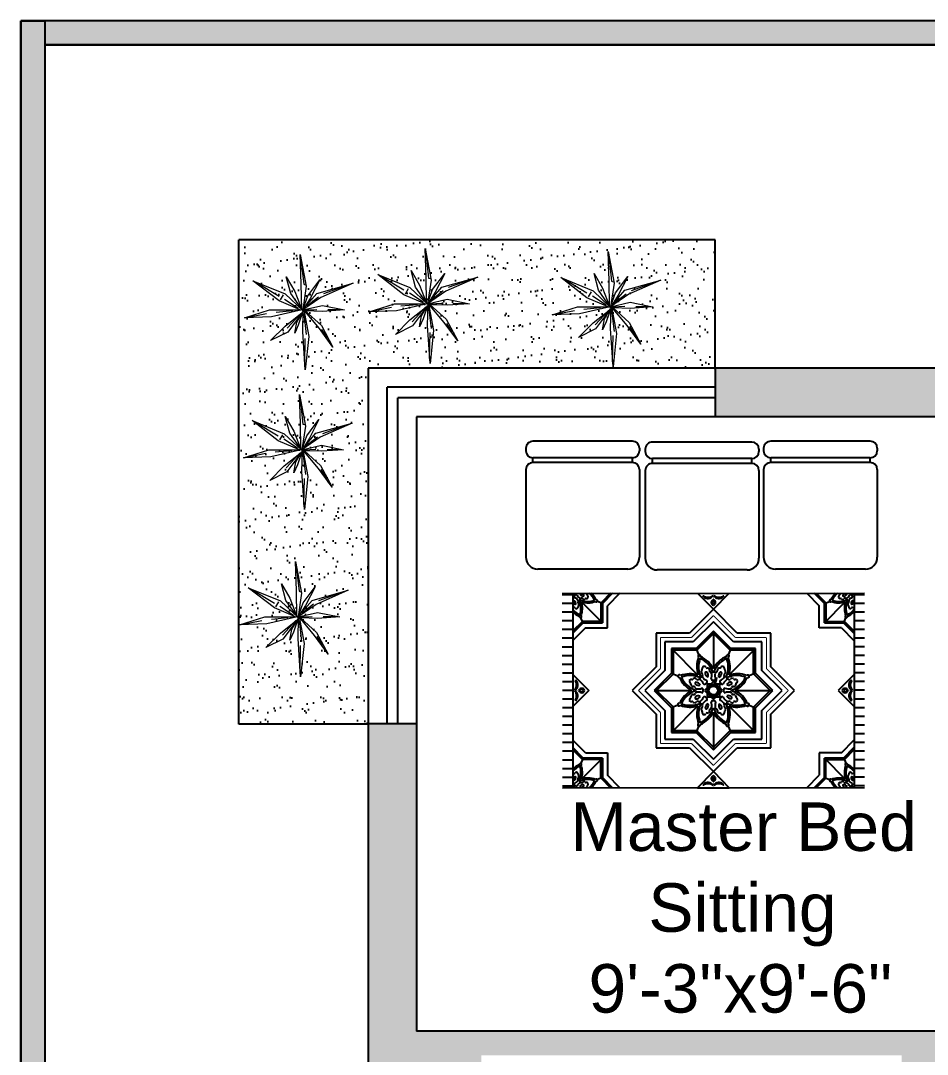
# Model space of a CAD drawing. Header units: inches. Extents: x 154 to 3537458, y 443 to 102045062.
# Drawn here: x 385.6 to 553.9, y 1383.7 to 1575.5 of the extents above; entities that cross this region are included whole.
import ezdxf

# ---------------------------------------------------------------- set-up
doc = ezdxf.new("R2010")
doc.units = ezdxf.units.IN
for name, color, linetype in [('1.Wall', 7, 'Continuous'), ('3.Window', 3, 'Continuous'), ('5.Hatching', 253, 'Continuous'), ('Lawn Hatch', 35, 'Continuous')]:
    doc.layers.add(name, color=color, linetype=linetype)
doc.layers.add('PLANT', color=94, linetype='Continuous', lineweight=0)
doc.layers.add('Text', color=160, linetype='Continuous', lineweight=20)
doc.styles.get("Standard").update_dxf_attribs({"font": 'arial.ttf'})

# ---------------------------------------------------------------- blocks, each defined once
blk = doc.blocks.new('CARPET-1')
for p, q in [((-95.1, 67.42), (0.53, 67.47)), ((-91.8, 66.94), (-95.1, 66.94)), ((-91.8, 67.42), (-91.77, 5.91)), ((-91.31, 67.02), (-91.77, 67.02)), ((-91.31, 67.47), (-91.31, 67.02)), ((-79.82, 67.46), (-82.73, 64.55)), ((-79.19, 67.46), (-82.42, 64.24)), ((-82.42, 64.26), (-79.2, 67.46)), ((-76.85, 67.46), (-80.77, 63.52)), ((-52.35, 67.44), (-47.28, 62.37)), ((-47.28, 62.37), (-42.3, 67.45)), ((-17.71, 67.46), (-13.79, 63.52)), ((-15.37, 67.46), (-12.14, 64.24)), ((-12.14, 64.26), (-15.36, 67.46)), ((-14.74, 67.46), (-11.83, 64.55)), ((-3.25, 67.47), (-3.25, 67.02)), ((-3.25, 67.02), (-2.79, 67.02)), ((-2.77, 67.47), (-2.74, 5.96)), ((0.53, 66.99), (-2.77, 66.99)), ((-91.8, 64.19), (-95.1, 64.19)), ((-82.42, 58.12), (-89.02, 64.72)), ((-82.42, 64.24), (-83.99, 64.89)), ((-82.86, 64.24), (-82.86, 58.56)), ((-82.42, 58.12), (-82.42, 64.26)), ((-82.42, 64.24), (-82.42, 58.12)), ((-82.42, 58.12), (-82.42, 64.2)), ((-80.77, 56.47), (-80.77, 63.52)), ((-47.27, 62.37), (-54.79, 54.85)), ((-39.75, 54.85), (-47.27, 62.37)), ((-13.79, 56.47), (-13.79, 63.52)), ((-12.14, 64.24), (-10.57, 64.89)), ((-12.14, 58.12), (-5.54, 64.72)), ((-12.14, 58.12), (-12.14, 64.26)), ((-12.14, 64.24), (-12.14, 58.12)), ((-12.14, 58.12), (-12.14, 64.2)), ((-11.7, 64.24), (-11.7, 58.56)), ((0.53, 64.24), (-2.77, 64.24)), ((-91.79, 61.44), (-95.09, 61.44)), ((-88.54, 58.12), (-89.19, 59.7)), ((-6.02, 58.12), (-5.37, 59.7)), ((0.53, 61.49), (-2.77, 61.49)), ((-91.79, 58.69), (-95.09, 58.69)), ((-91.79, 55.94), (-95.09, 55.94)), ((-88.85, 58.43), (-91.77, 55.51)), ((-88.47, 58.12), (-91.77, 54.8)), ((-88.47, 58.12), (-91.77, 54.78)), ((-88.54, 58.12), (-91.77, 54.89)), ((-87.78, 56.47), (-91.77, 52.45)), ((-82.86, 58.56), (-88.54, 58.56)), ((-82.42, 58.12), (-88.54, 58.12)), ((-88.47, 58.12), (-82.42, 58.12)), ((-88.47, 58.12), (-82.42, 58.12)), ((-87.78, 56.47), (-80.77, 56.47)), ((-47.27, 58.42), (-53.63, 52.06)), ((-40.9, 52.06), (-47.27, 58.42)), ((-6.78, 56.47), (-13.79, 56.47)), ((-12.14, 58.12), (-6.02, 58.12)), ((-6.09, 58.12), (-12.14, 58.12)), ((-6.09, 58.12), (-12.14, 58.12)), ((-11.7, 58.56), (-6.02, 58.56)), ((-6.78, 56.47), (-2.79, 52.45)), ((-6.09, 58.12), (-2.79, 54.78)), ((-6.09, 58.12), (-2.79, 54.8)), ((-6.02, 58.12), (-2.79, 54.89)), ((-5.71, 58.43), (-2.79, 55.51)), ((0.53, 58.74), (-2.77, 58.74)), ((0.53, 55.99), (-2.77, 55.99)), ((-91.79, 53.19), (-95.09, 53.19)), ((-54.79, 54.85), (-65.43, 54.85)), ((-65.43, 54.85), (-65.43, 44.21)), ((-47.27, 55.46), (-52.77, 49.96)), ((-47.27, 54.67), (-52.37, 49.57)), ((-41.77, 49.96), (-47.27, 55.46)), ((-47.27, 55.46), (-47.27, 43.6)), ((-42, 49.4), (-47.27, 54.67)), ((-29.11, 54.85), (-39.75, 54.85)), ((-29.11, 44.21), (-29.11, 54.85)), ((0.53, 53.24), (-2.77, 53.24)), ((-91.79, 50.44), (-95.09, 50.44)), ((-53.63, 52.06), (-62.64, 52.06)), ((-62.64, 52.06), (-62.64, 43.05)), ((-52.77, 49.96), (-60.54, 49.96)), ((-60.54, 49.96), (-52.15, 41.57)), ((-60.54, 49.96), (-60.54, 42.19)), ((-52.77, 49.4), (-59.98, 49.4)), ((-59.98, 49.4), (-59.98, 42.19)), ((-52.77, 49.96), (-51.94, 47.96)), ((-41.77, 49.96), (-42.6, 47.96)), ((-34, 49.96), (-42.38, 41.57)), ((-34.56, 49.4), (-42, 49.4)), ((-34, 49.96), (-41.77, 49.96)), ((-31.9, 52.06), (-40.9, 52.06)), ((0.54, 50.49), (-2.76, 50.49)), ((-91.79, 47.69), (-95.09, 47.69)), ((0.54, 47.74), (-2.76, 47.74)), ((-91.79, 44.94), (-95.09, 44.94)), ((-65.43, 44.21), (-72.95, 36.69)), ((-62.64, 43.05), (-69, 36.69)), ((-25.54, 36.69), (-31.9, 43.05)), ((-21.58, 36.69), (-29.11, 44.21)), ((0.54, 44.99), (-2.76, 44.99)), ((-91.78, 42.19), (-95.08, 42.19)), ((-91.78, 39.44), (-95.08, 39.44)), ((-91.78, 41.77), (-91.78, 31.61)), ((-91.78, 41.77), (-86.71, 36.69)), ((-60.54, 42.19), (-66.04, 36.69)), ((-60.15, 41.79), (-65.25, 36.69)), ((-60.54, 42.19), (-58.54, 41.36)), ((-47.27, 39.5), (-48.1, 38.67)), ((-46.42, 38.67), (-47.27, 39.5)), ((-34, 42.17), (-35.99, 41.34)), ((-29.29, 36.69), (-34.56, 41.93)), ((-28.5, 36.69), (-34, 42.17)), ((-2.75, 41.77), (-7.83, 36.69)), ((0.54, 42.24), (-2.76, 42.24)), ((0.54, 39.49), (-2.76, 39.49)), ((-2.75, 41.77), (-2.75, 31.61)), ((-91.78, 36.69), (-95.08, 36.69)), ((-86.71, 36.69), (-91.78, 31.61)), ((-72.95, 36.69), (-65.43, 29.17)), ((-69, 36.69), (-62.64, 30.32)), ((-66.04, 36.69), (-60.54, 31.19)), ((-66.04, 36.69), (-54.18, 36.69)), ((-65.25, 36.69), (-60.15, 31.59)), ((-49.24, 37.52), (-50.06, 36.69)), ((-50.06, 36.69), (-49.24, 35.87)), ((-49.24, 38.67), (-49.24, 37.52)), ((-48.1, 38.67), (-49.24, 38.67)), ((-45.27, 38.67), (-46.42, 38.67)), ((-45.27, 37.52), (-45.27, 38.67)), ((-44.45, 36.71), (-45.27, 37.52)), ((-45.27, 35.88), (-44.45, 36.71)), ((-40.36, 36.69), (-28.5, 36.69)), ((-34.39, 31.59), (-29.29, 36.69)), ((-34, 31.19), (-28.5, 36.69)), ((-31.9, 30.32), (-25.54, 36.69)), ((-29.11, 29.17), (-21.58, 36.69)), ((-7.83, 36.69), (-2.75, 31.61)), ((0.54, 36.74), (-2.76, 36.74)), ((-91.78, 33.94), (-95.08, 33.94)), ((-49.24, 35.87), (-49.24, 34.7)), ((-49.24, 34.7), (-48.06, 34.7)), ((-48.06, 34.7), (-47.25, 33.9)), ((-47.25, 33.9), (-46.45, 34.7)), ((-46.45, 34.7), (-45.27, 34.7)), ((-45.27, 34.7), (-45.27, 35.88)), ((0.54, 33.99), (-2.76, 33.99)), ((-91.78, 31.19), (-95.08, 31.19)), ((-62.64, 30.32), (-62.64, 21.32)), ((-58.54, 32.02), (-60.54, 31.19)), ((-52.15, 31.81), (-60.54, 23.42)), ((-60.54, 31.19), (-60.54, 23.42)), ((-59.98, 31.19), (-59.98, 23.98)), ((-47.27, 29.78), (-47.27, 17.92)), ((-42.38, 31.81), (-34, 23.42)), ((-36, 32.02), (-34, 31.19)), ((-34.56, 23.98), (-34.56, 31.19)), ((-34, 23.42), (-34, 31.19)), ((-31.9, 21.32), (-31.9, 30.32)), ((0.55, 31.24), (-2.75, 31.24)), ((-91.78, 28.44), (-95.08, 28.44)), ((-65.43, 29.17), (-65.43, 18.53)), ((-29.11, 18.53), (-29.11, 29.17)), ((0.55, 28.49), (-2.75, 28.49)), ((-91.78, 25.69), (-95.08, 25.69)), ((-91.77, 22.94), (-95.07, 22.94)), ((-60.54, 23.42), (-52.77, 23.42)), ((-59.98, 23.98), (-52.77, 23.98)), ((-51.94, 25.42), (-52.77, 23.42)), ((-52.77, 23.42), (-47.27, 17.92)), ((-52.37, 23.81), (-47.27, 18.71)), ((-47.27, 18.71), (-42.17, 23.81)), ((-47.27, 17.92), (-41.77, 23.42)), ((-42.6, 25.42), (-41.77, 23.42)), ((-41.77, 23.98), (-34.56, 23.98)), ((-41.77, 23.42), (-34, 23.42)), ((0.55, 25.74), (-2.75, 25.74)), ((0.55, 22.99), (-2.75, 22.99)), ((-91.77, 20.19), (-95.07, 20.19)), ((-87.78, 16.91), (-91.77, 20.93)), ((-62.64, 21.32), (-53.63, 21.32)), ((-53.63, 21.32), (-47.27, 14.96)), ((-47.27, 14.96), (-40.9, 21.32)), ((-40.9, 21.32), (-31.9, 21.32)), ((-6.78, 16.91), (-2.79, 20.93)), ((0.55, 20.24), (-2.75, 20.24)), ((-91.77, 17.44), (-95.07, 17.44)), ((-88.47, 15.26), (-91.77, 18.6)), ((-88.47, 15.26), (-91.77, 18.58)), ((-88.54, 15.26), (-91.77, 18.49)), ((-88.85, 14.95), (-91.77, 17.87)), ((-87.78, 16.91), (-80.77, 16.91)), ((-80.77, 16.91), (-80.77, 9.86)), ((-65.43, 18.53), (-54.79, 18.53)), ((-54.79, 18.53), (-47.27, 11.01)), ((-47.27, 11.01), (-39.75, 18.53)), ((-39.75, 18.53), (-29.11, 18.53)), ((-13.79, 16.91), (-13.79, 9.86)), ((-6.78, 16.91), (-13.79, 16.91)), ((-6.09, 15.26), (-2.79, 18.6)), ((-6.09, 15.26), (-2.79, 18.58)), ((-6.02, 15.26), (-2.79, 18.49)), ((-5.71, 14.95), (-2.79, 17.87)), ((0.55, 17.49), (-2.75, 17.49)), ((-91.77, 14.69), (-95.07, 14.69)), ((-88.54, 15.26), (-89.19, 13.68)), ((-82.42, 15.26), (-89.02, 8.66)), ((-82.42, 15.26), (-88.54, 15.26)), ((-82.86, 14.82), (-88.54, 14.82)), ((-88.47, 15.26), (-82.42, 15.26)), ((-88.47, 15.26), (-82.42, 15.26)), ((-82.86, 9.14), (-82.86, 14.82)), ((-82.42, 9.14), (-82.42, 15.26)), ((-82.42, 15.26), (-82.42, 9.12)), ((-82.42, 15.26), (-82.42, 9.17)), ((-12.14, 15.26), (-12.14, 9.17)), ((-12.14, 15.26), (-12.14, 9.12)), ((-12.14, 9.14), (-12.14, 15.26)), ((-12.14, 15.26), (-5.54, 8.66)), ((-6.09, 15.26), (-12.14, 15.26)), ((-6.09, 15.26), (-12.14, 15.26)), ((-12.14, 15.26), (-6.02, 15.26)), ((-11.7, 9.14), (-11.7, 14.82)), ((-11.7, 14.82), (-6.02, 14.82)), ((-6.02, 15.26), (-5.37, 13.68)), ((0.55, 14.74), (-2.75, 14.74)), ((-91.77, 11.94), (-95.07, 11.94)), ((-76.85, 5.92), (-80.77, 9.86)), ((-52.35, 5.94), (-47.28, 11.01)), ((-47.28, 11.01), (-42.31, 5.94)), ((-17.71, 5.92), (-13.79, 9.86)), ((0.56, 11.99), (-2.74, 11.99)), ((-91.77, 9.19), (-95.07, 9.19)), ((-82.42, 9.14), (-83.99, 8.49)), ((-79.82, 5.92), (-82.73, 8.83)), ((-79.19, 5.92), (-82.42, 9.14)), ((-82.42, 9.12), (-79.2, 5.92)), ((-15.37, 5.92), (-12.14, 9.14)), ((-12.14, 9.12), (-15.36, 5.92)), ((-14.74, 5.92), (-11.83, 8.83)), ((-12.14, 9.14), (-10.57, 8.49)), ((0.56, 9.24), (-2.74, 9.24)), ((-91.77, 6.44), (-95.07, 6.44)), ((-95.07, 5.91), (0.56, 5.96)), ((-91.31, 6.36), (-91.77, 6.36)), ((-91.31, 5.91), (-91.31, 6.36)), ((-52.35, 5.94), (-42.31, 5.94)), ((-3.25, 5.91), (-3.25, 6.36)), ((-3.25, 6.36), (-2.79, 6.36)), ((0.56, 6.49), (-2.74, 6.49))]:
    blk.add_line(p, q)
for points, const_width in [([(-47.28, 65.49), (-47.28, 67.4)], 0.138), ([(-47.27, 60.4), (-54.21, 53.45)], 0.349), ([(-40.32, 53.45), (-47.27, 60.4)], 0.349), ([(-54.21, 53.45), (-64.03, 53.45)], 0.349), ([(-64.03, 53.45), (-64.03, 43.63)], 0.349), ([(-30.5, 53.45), (-40.32, 53.45)], 0.349), ([(-30.5, 43.63), (-30.5, 53.45)], 0.349), ([(-64.03, 43.63), (-70.98, 36.69)], 0.349), ([(-23.56, 36.69), (-30.5, 43.63)], 0.349), ([(-89.87, 36.69), (-91.78, 36.69)], 0.138), ([(-70.98, 36.69), (-64.03, 29.75)], 0.349), ([(-30.5, 29.75), (-23.56, 36.69)], 0.349), ([(-4.66, 36.69), (-2.75, 36.69)], 0.138), ([(-64.03, 29.75), (-64.03, 19.93)], 0.349), ([(-30.5, 19.93), (-30.5, 29.75)], 0.349), ([(-64.03, 19.93), (-54.21, 19.93)], 0.349), ([(-54.21, 19.93), (-47.27, 12.98)], 0.349), ([(-47.27, 12.98), (-40.32, 19.93)], 0.349), ([(-40.32, 19.93), (-30.5, 19.93)], 0.349), ([(-47.28, 7.89), (-47.28, 5.98)], 0.138)]:
    blk.add_lwpolyline(points, dxfattribs=dict(const_width=const_width))
for points in [[(-34.56, 41.94), (-34.56, 49.4)], [(-34, 42.17), (-34, 49.96)], [(-31.9, 43.05), (-31.9, 52.06)]]:
    blk.add_lwpolyline(points)
for radius in [1.97, 1.69, 1.41]:
    blk.add_circle((-47.27, 36.69), radius)
for centre, radius, start, end in [((-90.91, 66.37), 0.394, 111.6271, 223.3874), ((-92.06, 64.03), 2.24, 32.3685, 67.3007), ((-90.67, 66.6), 0.394, 46.8085, 158.5688), ((-88.34, 67.76), 2.24, 202.8952, 237.8274), ((-87.04, 71.07), 6.21, 243.4948, 290.6187), ((-95.4, 62.77), 6.23, 339.1476, 26.004), ((-89.13, 66.17), 1.11, 43.1661, 112.9663), ((-88.55, 67.62), 1.1, 202.8436, 273.3182), ((-89.3, 66.23), 0.44, 237.8274, 299.0959), ((-88.91, 65.53), 0.362, 32.1866, 119.0959), ((-88.53, 66.77), 0.26, 253.6047, 58.3052), ((-88.23, 65.96), 0.44, 212.1866, 273.4551), ((-88.34, 67.76), 2.24, 273.4551, 275.1766), ((-88.17, 65.96), 0.44, 275.1766, 321.9378), ((-87.57, 65.49), 0.323, 75.3023, 141.9378), ((-87.38, 66.23), 0.44, 255.3023, 302.0635), ((-87.71, 67.09), 0.44, 353.2581, 40.0193), ((-86.95, 67), 0.323, 173.2581, 239.8936), ((-88.34, 67.76), 2.24, 302.0635, 311.4632), ((-87.33, 66.34), 0.44, 13.1324, 59.8936), ((-89.09, 65.93), 2.24, 3.7327, 13.1324), ((-90.56, 62.67), 6.23, 24.1476, 50.2313), ((-90.57, 62.64), 6.71, 23.8892, 45.9916), ((-50.41, 66.24), 0.314, 75.6254, 128.7984), ((-50.64, 66.03), 0.449, 55.2047, 86.5925), ((-49, 67.57), 1.81, 220.0629, 332.9232), ((-49.02, 68.85), 2.66, 239.9457, 307.6756), ((-47.02, 64.54), 0.938, 106.6591, 253.6572), ((-47.02, 64.8), 0.663, 112.5196, 247.4804), ((-47.52, 64.8), 0.663, 292.5196, 67.4804), ((-47.52, 64.54), 0.938, 286.3428, 73.3409), ((-45.57, 67.57), 1.81, 207.0768, 318.9417), ((-45.55, 68.85), 2.66, 232.3244, 299.8809), ((-43.92, 66.03), 0.449, 93.4075, 136.4646), ((-44.15, 66.24), 0.314, 51.2016, 104.3746), ((-3.99, 62.64), 6.71, 134.0084, 156.1108), ((-7.52, 71.07), 6.21, 249.3813, 296.5052), ((-4, 62.67), 6.23, 129.7687, 155.8524), ((-5.47, 65.93), 2.24, 166.8676, 176.2673), ((-6.22, 67.76), 2.24, 228.5368, 237.9365), ((-7.23, 66.34), 0.44, 120.1064, 166.8676), ((-7.61, 67), 0.323, 300.1064, 6.7419), ((-7.18, 66.23), 0.44, 237.9365, 284.6977), ((-6.85, 67.09), 0.44, 139.9807, 186.7419), ((-6.99, 65.49), 0.323, 38.0622, 104.6977), ((-6.39, 65.96), 0.44, 218.0622, 264.8234), ((-6.22, 67.76), 2.24, 264.8234, 266.5449), ((-6.33, 65.96), 0.44, 266.5449, 327.8134), ((-6.03, 66.77), 0.26, 121.6948, 286.3953), ((-5.43, 66.17), 1.11, 67.0337, 136.8339), ((-6.01, 67.62), 1.1, 266.6818, 337.1564), ((-5.65, 65.53), 0.362, 60.9041, 147.8134), ((-5.26, 66.23), 0.44, 240.9041, 302.1726), ((0.84, 62.77), 6.23, 153.996, 200.8524), ((-6.22, 67.76), 2.24, 302.1726, 337.1048), ((-2.5, 64.03), 2.24, 112.6993, 147.6315), ((-3.89, 66.6), 0.394, 21.4312, 133.1915), ((-3.65, 66.37), 0.394, 316.6126, 68.3729), ((-86.98, 66.22), 6.21, 219.544, 245.6187), ((-91.39, 63.41), 0.44, 230.1766, 276.9378), ((-90.5, 64.85), 1.1, 157.8436, 228.3182), ((-91.94, 64.24), 1.11, 358.1661, 67.9663), ((-91.3, 62.65), 0.323, 30.3023, 96.9378), ((-91.09, 64.24), 0.26, 208.6047, 13.3052), ((-90.64, 63.04), 0.44, 210.3023, 257.0635), ((-90.24, 64.79), 2.24, 257.0635, 266.4632), ((-92.06, 64.03), 2.24, 318.7327, 328.1324), ((-89.83, 64.61), 0.362, 151.1, 238.0092), ((-90.54, 65), 0.44, 331.1, 32.3685), ((-90.53, 63.08), 0.44, 328.1324, 14.8936), ((-89.79, 63.28), 0.323, 128.2581, 194.8936), ((-90.26, 63.93), 0.44, 356.7408, 58.0092), ((-90.26, 63.88), 0.44, 308.2581, 355.0193), ((-92.06, 64.03), 2.24, 355.0193, 356.7408), ((-95.43, 62.76), 6.71, 338.8892, 17.1339), ((-87.02, 71.13), 6.71, 252.4794, 291.2642), ((-84.29, 65.05), 0.34, 211.6849, 115.3068), ((-47.02, 65.08), 0.388, 130.8943, 229.1057), ((-47.52, 65.08), 0.388, 310.8943, 49.1057), ((-10.27, 65.05), 0.34, 64.6932, 328.3151), ((-7.54, 71.13), 6.71, 248.7358, 287.5206), ((0.87, 62.76), 6.71, 162.8661, 201.1108), ((-7.58, 66.22), 6.21, 294.3813, 320.456), ((-4.3, 63.93), 0.44, 121.9908, 183.2592), ((-2.5, 64.03), 2.24, 183.2592, 184.9807), ((-4.3, 63.88), 0.44, 184.9807, 231.7419), ((-4.77, 63.28), 0.323, 345.1064, 51.7419), ((-4.73, 64.61), 0.362, 301.9908, 28.9), ((-4.03, 63.08), 0.44, 165.1064, 211.8676), ((-4.02, 65), 0.44, 147.6315, 208.9), ((-2.5, 64.03), 2.24, 211.8676, 221.2673), ((-4.32, 64.79), 2.24, 273.5368, 282.9365), ((-3.92, 63.04), 0.44, 282.9365, 329.6977), ((-2.62, 64.24), 1.11, 112.0337, 181.8339), ((-3.47, 64.24), 0.26, 166.6948, 331.3953), ((-3.26, 62.65), 0.323, 83.0622, 149.6977), ((-4.06, 64.85), 1.1, 311.6818, 22.1564), ((-3.17, 63.41), 0.44, 263.0622, 309.8234), ((-86.92, 66.24), 6.71, 223.7847, 246.2642), ((-89.29, 60.02), 0.34, 166.6849, 70.3068), ((-5.27, 60.02), 0.34, 109.6932, 13.3151), ((-7.64, 66.24), 6.71, 293.7358, 316.2153), ((-44.01, 44.12), 8.53, 158.7358, 197.5206), ((-51.73, 47.58), 0.432, 334.6932, 238.3151), ((-44.09, 44.09), 7.88, 159.3813, 206.5052), ((-54.75, 39.62), 7.92, 18.996, 65.8524), ((-54.79, 39.6), 8.52, 27.8661, 66.1108), ((-39.72, 39.64), 8.53, 113.7358, 152.5206), ((-39.79, 39.68), 7.88, 114.3813, 152.4075), ((-42.73, 47.54), 0.432, 289.6932, 193.3151), ((-50.49, 44.06), 7.92, 342.9065, 20.8524), ((-50.53, 44.07), 8.52, 342.8661, 21.1108), ((-50.58, 42.65), 0.559, 128.0622, 174.8234), ((-48.3, 42.44), 2.85, 174.8234, 176.5449), ((-50.58, 42.58), 0.559, 176.5449, 237.8134), ((-51.18, 43.41), 0.411, 308.0622, 14.6977), ((-50.24, 43.66), 0.559, 147.9365, 194.6977), ((-48.3, 42.44), 2.85, 138.5368, 147.9365), ((-50.62, 41.48), 2.85, 76.8676, 86.2673), ((-50.1, 43.72), 0.559, 30.1064, 76.8676), ((-49.55, 42.2), 0.33, 31.6948, 196.3953), ((-49.26, 44.2), 0.411, 210.1064, 276.7419), ((-49.15, 43.24), 0.559, 49.9807, 96.7419), ((-50.62, 41.48), 2.85, 48.2592, 49.9807), ((-49.09, 43.19), 0.559, 346.9908, 48.2592), ((-48.1, 42.96), 0.46, 166.9908, 253.9), ((-48.38, 41.99), 0.559, 12.6315, 73.9), ((-42.66, 40.76), 4.86, 148.0269, 161.6379), ((-46.16, 41.99), 0.559, 105.9041, 167.1726), ((-46.44, 42.97), 0.46, 285.9041, 12.8134), ((-45.45, 43.2), 0.559, 131.5449, 192.8134), ((-45.4, 43.24), 0.559, 83.0622, 129.8234), ((-45.28, 44.21), 0.411, 263.0622, 329.6977), ((-44.98, 42.22), 0.33, 346.6948, 151.3953), ((-44.44, 43.72), 0.559, 102.9365, 149.6977), ((-43.93, 41.48), 2.85, 93.5368, 102.9365), ((-46.25, 42.45), 2.85, 31.8676, 41.2673), ((-44.3, 43.66), 0.559, 345.1064, 31.8676), ((-43.36, 43.41), 0.411, 165.1064, 231.7419), ((-43.96, 42.58), 0.559, 301.9908, 3.2592), ((-43.96, 42.65), 0.559, 4.9807, 51.7419), ((-46.25, 42.45), 2.85, 3.2592, 4.9807), ((-91.95, 38.41), 1.81, 297.0768, 49.9371), ((-93.24, 38.43), 2.66, 322.3244, 30.0543), ((-90.62, 39.82), 0.314, 141.2016, 194.3746), ((-90.42, 40.05), 0.449, 183.4075, 214.7953), ((-58.12, 41.23), 0.432, 19.6932, 283.3151), ((-50.22, 44.24), 8.53, 203.7358, 242.5206), ((-54.65, 33.43), 8.52, 72.8661, 111.1108), ((-54.64, 33.47), 7.92, 63.996, 110.8524), ((-50.26, 44.17), 7.88, 204.3813, 251.5052), ((-53.03, 37.71), 2.85, 121.8676, 131.2673), ((-52.06, 40.03), 2.85, 183.5368, 192.9365), ((-54.3, 39.52), 0.559, 192.9365, 239.6977), ((-54.24, 39.66), 0.559, 75.1064, 121.8676), ((-53.99, 40.59), 0.411, 255.1064, 321.7419), ((-53.23, 39.99), 0.559, 94.9807, 141.7419), ((-53.03, 37.71), 2.85, 93.2592, 94.9807), ((-53.16, 40), 0.559, 31.9908, 93.2592), ((-52.77, 38.95), 0.33, 76.6948, 241.3953), ((-52.77, 37.87), 1.41, 22.0337, 91.8339), ((-52.29, 40.54), 0.46, 211.9908, 298.9), ((-51.8, 39.65), 0.559, 57.6315, 118.9), ((-53.03, 37.71), 2.85, 22.6993, 57.6315), ((-51.13, 41.72), 0.46, 330.9041, 57.8134), ((-50.24, 41.22), 0.559, 150.9041, 212.1726), ((-48.3, 42.44), 2.85, 212.1726, 247.1048), ((-48.48, 42.18), 1.4, 176.6818, 247.1564), ((-49.77, 39.47), 0.5, 291.4312, 43.1915), ((-50.32, 41.43), 1.41, 337.0337, 46.8339), ((-50.62, 41.48), 2.85, 337.6993, 12.6315), ((-47.48, 40.42), 0.5, 181.6126, 293.3729), ((-48.95, 40.75), 2.79, 301.5242, 0), ((-47.07, 40.43), 0.5, 246.4312, 358.1915), ((-43.93, 41.48), 2.85, 167.1726, 202.1048), ((-44.24, 41.44), 1.4, 131.6818, 202.1564), ((-46.06, 42.22), 1.41, 292.0337, 1.8339), ((-44.78, 39.48), 0.5, 136.6126, 248.3729), ((-46.25, 42.45), 2.85, 292.6993, 327.6315), ((-41.52, 37.72), 2.85, 122.1726, 157.1048), ((-43.42, 41.71), 0.46, 121.9908, 208.9), ((-44.31, 41.22), 0.559, 327.6315, 28.9), ((-39.87, 33.52), 7.88, 69.3813, 116.5052), ((-47.65, 42.82), 4.86, 333.3621, 346.9731), ((-41.76, 37.92), 1.4, 86.6818, 157.1564), ((-42.74, 39.66), 0.559, 60.9041, 122.1726), ((-42.24, 40.55), 0.46, 240.9041, 327.8134), ((-39.84, 33.44), 8.53, 68.7358, 107.5206), ((-41.38, 40), 0.559, 86.5449, 147.8134), ((-41.74, 39), 0.33, 301.6948, 106.3953), ((-44.34, 44.17), 7.92, 288.996, 335.8524), ((-41.31, 40), 0.559, 38.0622, 84.8234), ((-40.55, 40.6), 0.411, 218.0622, 284.6977), ((-40.3, 39.66), 0.559, 57.9365, 104.6977), ((-44.36, 44.21), 8.52, 297.8661, 336.1108), ((-41.52, 37.72), 2.85, 48.5368, 57.9365), ((-40.24, 39.52), 0.559, 300.1064, 346.8676), ((-42.47, 40.04), 2.85, 346.8676, 356.2673), ((-36.38, 41.15), 0.432, 244.6932, 148.3151), ((-2.58, 38.41), 1.81, 130.0629, 242.9232), ((-1.3, 38.43), 2.66, 149.9457, 217.6756), ((-4.12, 40.05), 0.449, 325.2047, 356.5925), ((-3.91, 39.82), 0.314, 345.6254, 38.7984), ((-91.95, 34.98), 1.81, 311.0583, 62.9232), ((-93.24, 34.96), 2.66, 330.1191, 37.6756), ((-88.92, 36.42), 0.938, 16.3428, 163.3409), ((-88.92, 36.93), 0.938, 196.6591, 343.6572), ((-89.18, 36.42), 0.663, 22.5196, 157.4804), ((-89.18, 36.93), 0.663, 202.5196, 337.4804), ((-89.47, 36.42), 0.388, 40.8943, 139.1057), ((-89.47, 36.93), 0.388, 220.8943, 319.1057), ((-50.18, 29.16), 8.52, 117.8661, 156.1108), ((-50.2, 29.2), 7.92, 108.996, 155.8524), ((-54.78, 38.68), 0.411, 353.0622, 59.6977), ((-53.82, 38.56), 0.559, 173.0622, 219.8234), ((-53.78, 38.51), 0.559, 221.5449, 282.8134), ((-53.55, 37.52), 0.46, 15.9041, 102.8134), ((-52.57, 37.8), 0.559, 195.9041, 257.1726), ((-52.56, 35.57), 0.559, 102.6315, 163.9), ((-52, 39.7), 1.4, 221.6818, 292.1564), ((-52.06, 40.03), 2.85, 257.1726, 292.1048), ((-52.06, 33.34), 2.85, 67.6993, 102.6315), ((-51.01, 36.89), 0.5, 336.4312, 88.1915), ((-51, 36.48), 0.5, 271.6126, 23.3729), ((-50.06, 39.17), 0.5, 226.6126, 338.3729), ((-44.48, 39.19), 0.5, 201.4312, 313.1915), ((-43.54, 36.9), 0.5, 91.6126, 203.3729), ((-43.53, 36.49), 0.5, 156.4312, 268.1915), ((-42.47, 40.04), 2.85, 247.6993, 282.6315), ((-42.47, 33.35), 2.85, 77.1726, 112.1048), ((-42.5, 39.76), 1.41, 247.0337, 316.8339), ((-41.97, 37.8), 0.559, 282.6315, 343.9), ((-41.97, 35.58), 0.559, 15.9041, 77.1726), ((-44.28, 29.21), 7.88, 24.3813, 71.5052), ((-40.99, 37.52), 0.46, 76.9908, 163.9), ((-40.76, 38.51), 0.559, 256.9908, 318.2592), ((-44.32, 29.14), 8.53, 23.7358, 62.5206), ((-42.47, 40.04), 2.85, 318.2592, 319.9807), ((-40.72, 38.57), 0.559, 319.9807, 6.7419), ((-39.76, 38.68), 0.411, 120.1064, 186.7419), ((-5.61, 36.42), 0.938, 16.6591, 163.6572), ((-5.61, 36.93), 0.938, 196.3428, 343.3409), ((-5.36, 36.42), 0.663, 22.5196, 157.4804), ((-5.36, 36.93), 0.663, 202.5196, 337.4804), ((-5.07, 36.42), 0.388, 40.8943, 139.1057), ((-5.07, 36.93), 0.388, 220.8943, 319.1057), ((-2.58, 34.98), 1.81, 117.0768, 228.9417), ((-1.3, 34.96), 2.66, 142.3244, 209.8809), ((-90.62, 33.56), 0.314, 165.6254, 218.7984), ((-90.42, 33.33), 0.449, 133.5354, 176.5925), ((-54.67, 39.86), 7.88, 249.3813, 296.5052), ((-52.06, 33.34), 2.85, 166.8676, 176.2673), ((-53.02, 35.66), 2.85, 228.5368, 237.9365), ((-54.29, 33.86), 0.559, 120.1064, 166.8676), ((-54.78, 34.7), 0.411, 300.1064, 6.7419), ((-54.24, 33.72), 0.559, 237.9365, 284.6977), ((-53.82, 34.81), 0.559, 139.9807, 186.7419), ((-52.06, 33.34), 2.85, 138.2592, 139.9807), ((-53.77, 34.86), 0.559, 76.9908, 138.2592), ((-53.99, 32.78), 0.411, 38.0622, 104.6977), ((-53.23, 33.38), 0.559, 218.0622, 264.8234), ((-53.54, 35.86), 0.46, 256.9908, 343.9), ((-53.16, 33.37), 0.559, 266.5449, 327.8134), ((-52.75, 34.38), 0.33, 121.6948, 286.3953), ((-51.99, 33.62), 1.41, 67.0337, 136.8339), ((-52.73, 35.45), 1.4, 266.6818, 337.1564), ((-52.3, 32.83), 0.46, 60.9041, 147.8134), ((-51.8, 33.72), 0.559, 240.9041, 302.1726), ((-44.05, 29.32), 7.92, 153.996, 200.8524), ((-53.02, 35.66), 2.85, 302.1726, 337.1048), ((-48.29, 30.93), 2.85, 112.6993, 147.6315), ((-50.05, 34.19), 0.5, 21.4312, 133.1915), ((-49.75, 33.9), 0.5, 316.6126, 68.3729), ((-47.47, 32.95), 0.5, 66.4312, 178.1915), ((-50.61, 31.89), 2.85, 347.1726, 22.1048), ((-47.06, 32.96), 0.5, 1.6126, 113.3729), ((-43.92, 31.89), 2.85, 157.6993, 192.6315), ((-44.77, 33.9), 0.5, 111.4312, 223.1915), ((-46.24, 30.94), 2.85, 32.1726, 67.1048), ((-44.48, 34.2), 0.5, 46.6126, 158.3729), ((-41.51, 35.67), 2.85, 202.6993, 237.6315), ((-50.44, 29.29), 7.88, 339.3813, 26.5052), ((-39.9, 39.91), 7.92, 243.996, 290.8524), ((-42.74, 33.73), 0.559, 237.6315, 298.9), ((-42.49, 33.68), 1.4, 41.6818, 112.1564), ((-41.72, 35.51), 1.41, 202.0337, 271.8339), ((-42.24, 32.84), 0.46, 31.9908, 118.9), ((-41.38, 33.38), 0.559, 211.9908, 273.2592), ((-41.72, 34.43), 0.33, 256.6948, 61.3953), ((-40.99, 35.86), 0.46, 195.9041, 282.8134), ((-41.51, 35.67), 2.85, 273.2592, 274.9807), ((-41.31, 33.39), 0.559, 274.9807, 321.7419), ((-40.76, 34.87), 0.559, 41.5449, 102.8134), ((-40.55, 32.79), 0.411, 75.1064, 141.7419), ((-40.3, 33.72), 0.559, 255.1064, 301.8676), ((-40.72, 34.82), 0.559, 353.0622, 39.8234), ((-39.75, 34.7), 0.411, 173.0622, 239.6977), ((-41.51, 35.67), 2.85, 301.8676, 311.2673), ((-40.24, 33.86), 0.559, 12.9365, 59.6977), ((-42.47, 33.35), 2.85, 3.5368, 12.9365), ((-4.12, 33.33), 0.449, 3.4075, 46.4646), ((-3.91, 33.56), 0.314, 321.2016, 14.3746), ((-58.16, 32.22), 0.432, 64.6932, 328.3151), ((-54.7, 39.94), 8.53, 248.7358, 287.5206), ((-44.01, 29.31), 8.52, 162.8661, 201.1108), ((-54.74, 33.7), 7.88, 294.3813, 341.5052), ((-54.82, 33.74), 8.53, 293.7358, 332.5206), ((-50.58, 30.8), 0.559, 121.9908, 183.2592), ((-48.29, 30.93), 2.85, 183.2592, 184.9807), ((-50.57, 30.73), 0.559, 184.9807, 231.7419), ((-51.17, 29.97), 0.411, 345.1064, 51.7419), ((-51.12, 31.66), 0.46, 301.9908, 28.9), ((-50.24, 29.72), 0.559, 165.1064, 211.8676), ((-50.23, 32.16), 0.559, 147.6315, 208.9), ((-48.42, 31.16), 1.41, 112.0337, 181.8339), ((-49.5, 31.16), 0.33, 166.6948, 331.3953), ((-49.26, 29.17), 0.411, 83.0622, 149.6977), ((-50.25, 31.94), 1.4, 311.6818, 22.1564), ((-49.14, 30.14), 0.559, 263.0622, 309.8234), ((-49.09, 30.18), 0.559, 311.5449, 12.8134), ((-48.1, 30.41), 0.46, 105.9041, 192.8134), ((-48.38, 31.39), 0.559, 285.9041, 347.1726), ((-39.74, 33.78), 8.52, 207.8661, 246.1108), ((-39.78, 33.76), 7.92, 198.996, 245.8524), ((-46.15, 31.39), 0.559, 192.6315, 253.9), ((-46.44, 30.41), 0.46, 346.9908, 73.9), ((-45.44, 30.19), 0.559, 166.9908, 228.2592), ((-43.92, 31.89), 2.85, 228.2592, 229.9807), ((-45.39, 30.14), 0.559, 229.9807, 276.7419), ((-44.17, 31.95), 1.41, 157.0337, 226.8339), ((-46.01, 31.2), 1.4, 356.6818, 67.1564), ((-45.28, 29.18), 0.411, 30.1064, 96.7419), ((-44.93, 31.18), 0.33, 211.6948, 16.3953), ((-43.41, 31.66), 0.46, 150.9041, 237.8134), ((-44.3, 32.16), 0.559, 330.9041, 32.1726), ((-44.3, 29.72), 0.559, 327.9365, 14.6977), ((-43.36, 29.97), 0.411, 128.0622, 194.6977), ((-43.95, 30.8), 0.559, 356.5449, 57.8134), ((-43.96, 30.73), 0.559, 308.0622, 354.8234), ((-50.52, 29.26), 8.53, 338.7358, 17.5206), ((-39.89, 39.95), 8.52, 252.8661, 291.1108), ((-36.41, 32.15), 0.432, 199.6932, 103.3151), ((-51.81, 25.83), 0.432, 109.6932, 13.3151), ((-48.29, 30.93), 2.85, 211.8676, 221.2673), ((-50.61, 31.89), 2.85, 273.5368, 282.9365), ((-50.1, 29.66), 0.559, 282.9365, 329.6977), ((-44.44, 29.66), 0.559, 210.1064, 256.8676), ((-43.92, 31.89), 2.85, 256.8676, 266.2673), ((-46.24, 30.94), 2.85, 318.5368, 327.9365), ((-42.8, 25.8), 0.432, 154.6932, 58.3151), ((-86.92, 7.13), 6.71, 113.7358, 136.2153), ((-89.29, 13.36), 0.34, 289.6932, 193.3151), ((-5.27, 13.36), 0.34, 346.6849, 250.3068), ((-7.64, 7.13), 6.71, 43.7847, 66.2642), ((-86.98, 7.16), 6.21, 114.3813, 140.456), ((-91.39, 9.97), 0.44, 83.0622, 129.8234), ((-91.3, 10.73), 0.323, 263.0622, 329.6977), ((-90.64, 10.34), 0.44, 102.9365, 149.6977), ((-90.24, 8.59), 2.24, 93.5368, 102.9365), ((-92.06, 9.35), 2.24, 31.8676, 41.2673), ((-90.53, 10.3), 0.44, 345.1064, 31.8676), ((-89.79, 10.1), 0.323, 165.1064, 231.7419), ((-90.26, 9.5), 0.44, 4.9807, 51.7419), ((-95.4, 10.61), 6.23, 333.996, 20.8524), ((-95.43, 10.62), 6.71, 342.8661, 21.1108), ((0.87, 10.62), 6.71, 158.8892, 197.1339), ((0.84, 10.61), 6.23, 159.1476, 206.004), ((-7.58, 7.16), 6.21, 39.544, 65.6187), ((-4.3, 9.5), 0.44, 128.2581, 175.0193), ((-4.77, 10.1), 0.323, 308.2581, 14.8936), ((-4.03, 10.3), 0.44, 148.1324, 194.8936), ((-2.5, 9.35), 2.24, 138.7327, 148.1324), ((-4.32, 8.59), 2.24, 77.0635, 86.4632), ((-3.92, 10.34), 0.44, 30.3023, 77.0635), ((-3.26, 10.73), 0.323, 210.3023, 276.9378), ((-3.17, 9.97), 0.44, 50.1766, 96.9378), ((-90.5, 8.53), 1.1, 131.6818, 202.1564), ((-91.94, 9.14), 1.11, 292.0337, 1.8339), ((-91.09, 9.14), 0.26, 346.6948, 151.3953), ((-90.91, 7.01), 0.394, 136.6126, 248.3729), ((-92.06, 9.35), 2.24, 292.6993, 327.6315), ((-90.67, 6.78), 0.394, 201.4312, 313.1915), ((-88.34, 5.62), 2.24, 122.1726, 157.1048), ((-89.83, 8.77), 0.362, 121.9908, 208.9), ((-90.54, 8.38), 0.44, 327.6315, 28.9), ((-90.26, 9.45), 0.44, 301.9908, 3.2592), ((-92.06, 9.35), 2.24, 3.2592, 4.9807), ((-87.04, 2.31), 6.21, 69.3813, 116.5052), ((-88.55, 5.76), 1.1, 86.6818, 157.1564), ((-89.3, 7.15), 0.44, 60.9041, 122.1726), ((-88.91, 7.85), 0.362, 240.9041, 327.8134), ((-87.02, 2.25), 6.71, 68.7358, 107.5206), ((-88.23, 7.42), 0.44, 86.5449, 147.8134), ((-88.53, 6.61), 0.26, 301.6948, 106.3953), ((-88.34, 5.62), 2.24, 84.8234, 86.5449), ((-88.17, 7.42), 0.44, 38.0622, 84.8234), ((-87.57, 7.89), 0.323, 218.0622, 284.6977), ((-87.38, 7.15), 0.44, 57.9365, 104.6977), ((-86.95, 6.38), 0.323, 120.1064, 186.7419), ((-88.34, 5.62), 2.24, 48.5368, 57.9365), ((-87.33, 7.04), 0.44, 300.1064, 346.8676), ((-89.09, 7.45), 2.24, 346.8676, 356.2673), ((-90.56, 10.7), 6.23, 309.7687, 335.8524), ((-90.57, 10.74), 6.71, 314.0084, 336.1108), ((-84.29, 8.33), 0.34, 244.6932, 148.3151), ((-50.64, 7.34), 0.449, 273.4075, 304.7953), ((-50.41, 7.14), 0.314, 231.2016, 284.3746), ((-49, 5.81), 1.81, 27.0768, 139.9371), ((-49.02, 4.53), 2.66, 52.3244, 120.0543), ((-47.02, 8.84), 0.938, 106.3428, 253.3409), ((-47.02, 8.58), 0.663, 112.5196, 247.4804), ((-47.02, 8.3), 0.388, 130.8943, 229.1057), ((-47.52, 8.58), 0.663, 292.5196, 67.4804), ((-47.52, 8.3), 0.388, 310.8943, 49.1057), ((-47.52, 8.84), 0.938, 286.6591, 73.6572), ((-45.57, 5.81), 1.81, 41.0583, 152.9232), ((-45.55, 4.53), 2.66, 60.1191, 127.6756), ((-43.92, 7.34), 0.449, 223.5354, 266.5925), ((-44.15, 7.14), 0.314, 255.6254, 308.7984), ((-10.27, 8.33), 0.34, 31.6849, 295.3068), ((-3.99, 10.74), 6.71, 203.8892, 225.9916), ((-7.54, 2.25), 6.71, 72.4794, 111.2642), ((-7.52, 2.31), 6.21, 63.4948, 110.6187), ((-4, 10.7), 6.23, 204.1476, 230.2313), ((-6.22, 5.62), 2.24, 122.0635, 131.4632), ((-5.47, 7.45), 2.24, 183.7327, 193.1324), ((-7.23, 7.04), 0.44, 193.1324, 239.8936), ((-7.61, 6.38), 0.323, 353.2581, 59.8936), ((-7.18, 7.15), 0.44, 75.3023, 122.0635), ((-6.99, 7.89), 0.323, 255.3023, 321.9378), ((-6.39, 7.42), 0.44, 95.1766, 141.9378), ((-6.22, 5.62), 2.24, 93.4551, 95.1766), ((-6.33, 7.42), 0.44, 32.1866, 93.4551), ((-6.03, 6.61), 0.26, 73.6047, 238.3052), ((-6.01, 5.76), 1.1, 22.8436, 93.3182), ((-5.65, 7.85), 0.362, 212.1866, 299.0959), ((-5.26, 7.15), 0.44, 57.8274, 119.0959), ((-6.22, 5.62), 2.24, 22.8952, 57.8274), ((-2.5, 9.35), 2.24, 175.0193, 176.7408), ((-4.3, 9.45), 0.44, 176.7408, 238.0092), ((-4.73, 8.77), 0.362, 331.1, 58.0092), ((-4.02, 8.38), 0.44, 151.1, 212.3685), ((-2.5, 9.35), 2.24, 212.3685, 247.3007), ((-3.89, 6.78), 0.394, 226.8085, 338.5688), ((-3.47, 9.14), 0.26, 28.6047, 193.3052), ((-2.62, 9.14), 1.11, 178.1661, 247.9663), ((-3.65, 7.01), 0.394, 291.6271, 43.3874), ((-4.06, 8.53), 1.1, 337.8436, 48.3182), ((-89.13, 7.21), 1.11, 247.0337, 316.8339), ((-87.71, 6.29), 0.44, 319.9807, 6.7419), ((-6.85, 6.29), 0.44, 173.2581, 220.0193), ((-5.43, 7.21), 1.11, 223.1661, 292.9663)]:
    blk.add_arc(centre, radius, start, end)
blk = doc.blocks.new('3-SOFA')
at = {"linetype": 'Continuous'}
for p, q in [((-76.16, -4.23), (-57.16, -4.23)), ((-51.17, -4.06), (-32.17, -4.06)), ((-25.95, -4.23), (-6.95, -4.23)), ((-78.66, -25.23), (-78.66, -6.73)), ((-54.66, -25.23), (-54.66, -6.73)), ((-53.67, -25.06), (-53.67, -6.56)), ((-29.67, -25.06), (-29.67, -6.56)), ((-28.45, -25.23), (-28.45, -6.73)), ((-4.45, -25.23), (-4.45, -6.73)), ((-77.16, -26.73), (-56.16, -26.73)), ((-77.16, -26.73), (-77.16, -27.73)), ((-77.16, -27.73), (-56.16, -27.73)), ((-56.16, -26.73), (-56.16, -27.73)), ((-52.17, -26.56), (-31.17, -26.56)), ((-52.17, -26.56), (-52.17, -27.56)), ((-52.17, -27.56), (-31.17, -27.56)), ((-31.17, -26.56), (-31.17, -27.56)), ((-26.95, -26.73), (-5.95, -26.73)), ((-26.95, -26.73), (-26.95, -27.73)), ((-26.95, -27.73), (-5.95, -27.73)), ((-5.95, -26.73), (-5.95, -27.73)), ((-78.66, -29.73), (-78.66, -29.23)), ((-54.66, -29.73), (-54.66, -29.23)), ((-53.67, -29.56), (-53.67, -29.06)), ((-29.67, -29.56), (-29.67, -29.06)), ((-28.45, -29.73), (-28.45, -29.23)), ((-4.45, -29.73), (-4.45, -29.23)), ((-77.16, -31.23), (-56.16, -31.23)), ((-52.17, -31.06), (-31.17, -31.06)), ((-26.95, -31.23), (-5.95, -31.23))]:
    blk.add_line(p, q, dxfattribs=at)
for centre, radius, start, end in [((-76.16, -6.73), 2.5, 90, 180), ((-57.16, -6.73), 2.5, 0, 90), ((-51.17, -6.56), 2.5, 90, 180), ((-32.17, -6.56), 2.5, 0, 90), ((-25.95, -6.73), 2.5, 90, 180), ((-6.95, -6.73), 2.5, 0, 90), ((-77.16, -25.23), 1.5, 180, 270), ((-56.16, -25.23), 1.5, 270, 0), ((-52.17, -25.06), 1.5, 180, 270), ((-31.17, -25.06), 1.5, 270, 0), ((-26.95, -25.23), 1.5, 180, 270), ((-5.95, -25.23), 1.5, 270, 0), ((-77.16, -29.23), 1.5, 90, 180), ((-56.16, -29.23), 1.5, 0, 90), ((-52.17, -29.06), 1.5, 90, 180), ((-31.17, -29.06), 1.5, 0, 90), ((-26.95, -29.23), 1.5, 90, 180), ((-5.95, -29.23), 1.5, 0, 90), ((-77.16, -29.73), 1.5, 180, 270), ((-56.16, -29.73), 1.5, 270, 0), ((-52.17, -29.56), 1.5, 180, 270), ((-31.17, -29.56), 1.5, 270, 0), ((-26.95, -29.73), 1.5, 180, 270), ((-5.95, -29.73), 1.5, 270, 0)]:
    blk.add_arc(centre, radius, start, end, dxfattribs=at)
blk = doc.blocks.new('0Q62D')
at = {"color": 0, "linetype": 'ByBlock'}
for p, q in [((-0.05, 1.11), (0.07, 0.48)), ((-0.03, 0.53), (-0.05, 1.11)), ((-0.03, 0.96), (0.02, 0.52)), ((-0.33, 0.67), (-0.16, 0.38)), ((-0.24, 0.34), (-0.33, 0.67)), ((-0.99, 0.59), (-0.35, 0.33)), ((-0.47, 0.19), (-0.99, 0.59)), ((-0.47, 0.28), (-0.92, 0.55)), ((-0.02, 0.02), (-0.03, 0.53)), ((0.07, 0.48), (0, 0.01)), ((0.02, 0.52), (0.05, 0.51)), ((0.1, 0.29), (0.34, 0.61)), ((0.34, 0.61), (0.15, 0.24)), ((0.28, 0.34), (1, 0.54)), ((1, 0.54), (0.36, 0.26)), ((1, 0.54), (0.41, 0.33)), ((-0.44, 0.21), (-0.38, 0.31)), ((-0.09, 0.04), (-0.36, 0.22)), ((-0.35, 0.33), (0, 0)), ((0, 0), (-0.24, 0.34)), ((-0.16, 0.38), (-0.02, 0.02)), ((0, 0.01), (0.1, 0.29)), ((0.36, 0.26), (0, 0.01)), ((0.03, 0.05), (0.28, 0.34)), ((0.15, 0.24), (0.03, 0.05)), ((0.08, 0.09), (0.31, 0.27)), ((-1.16, -0.15), (-0.66, 0.01)), ((-0.66, 0.01), (-0.05, 0.01)), ((-0.01, 0.01), (-0.62, -0.13)), ((-0.05, 0.01), (-0.47, 0.19)), ((0.01, 0), (-0.09, -0.29)), ((0, 0.01), (0.39, 0.1)), ((0, -0.42), (0.01, 0)), ((0.02, 0.01), (0.12, -0.52)), ((0.33, -0.36), (0.02, 0.01)), ((0.04, 0.01), (0.28, 0.02)), ((0.39, 0.1), (0.83, 0.01)), ((0.83, 0.01), (0.39, -0.02)), ((0.77, 0.01), (0.5, 0.01)), ((-1.16, -0.15), (-0.72, -0.06)), ((-0.62, -0.13), (-1.16, -0.15)), ((-0.2, -0.01), (-0.53, -0.04)), ((-0.35, -0.31), (-0.01, -0.04)), ((-0.04, -0.06), (-0.31, -0.35)), ((0, -0.03), (-0.3, -0.43)), ((-0.12, -0.23), (0, -0.03)), ((0.02, -0.06), (0.07, -0.48)), ((0.05, -0.01), (0.37, -0.3)), ((0.39, -0.02), (0.05, -0.01)), ((-0.64, -0.6), (-0.35, -0.31)), ((-0.16, -0.45), (-0.12, -0.23)), ((-0.09, -0.29), (-0.16, -0.45)), ((0.6, -0.73), (0.33, -0.36)), ((0.37, -0.3), (0.6, -0.73)), ((0.49, -0.56), (0.38, -0.38)), ((-0.3, -0.43), (-0.64, -0.6)), ((0.05, -1.18), (0, -0.42)), ((0.04, -1.08), (0.05, -0.56)), ((0.12, -0.52), (0.05, -1.18))]:
    blk.add_line(p, q, dxfattribs=at)

msp = doc.modelspace()

# ---------------------------------------------------------------- hatches: boundary and pattern name
at = {"layer": '5.Hatching'}
h = msp.add_hatch(color=256, dxfattribs=at)
h.dxf.hatch_style = 1
h.paths.add_polyline_path([(976.62948, 499.9657), (385.62948, 499.9657), (385.62948, 495.4657), (976.62948, 495.4657)])
h.paths.add_polyline_path([(985.62948, 1570.9657), (981.12948, 1570.9657), (981.12948, 849.4657), (985.62948, 849.4657)])
h.paths.add_polyline_path([(985.61631, 1575.4657), (390.12948, 1575.4657), (390.12948, 1570.9657), (985.61631, 1570.9657)])
h.paths.add_polyline_path([(390.12948, 1575.4657), (385.62948, 1575.4657), (385.62948, 499.9657), (390.12948, 499.9657)])
h = msp.add_hatch(color=256, dxfattribs=at)
h.dxf.hatch_style = 1
h.paths.add_polyline_path([(757.30039, 1510.9657), (514.62948, 1510.9657), (514.62948, 1501.9657), (735.12948, 1501.9657), (735.12948, 1297.9657), (723.12948, 1297.9657), (723.12948, 1293.4657), (735.12948, 1293.4657), (735.12948, 1261.9657), (739.39615, 1261.9657), (744.12948, 1261.9657), (744.12948, 1413.4657), (768.12948, 1413.4657), (768.12948, 1417.02126), (768.12948, 1417.9657), (739.62948, 1417.9657), (739.62948, 1501.9657), (757.30039, 1501.9657)])
h.paths.add_polyline_path([(921.12948, 1510.9657), (916.62948, 1510.9657), (795.87948, 1510.9657), (795.87948, 1534.9657), (867.87948, 1534.9657), (867.87948, 1539.4657), (791.37948, 1539.4657), (791.37948, 1510.9657), (781.30039, 1510.9657), (781.30039, 1501.9657), (852.12948, 1501.9657), (852.12948, 1477.9657), (856.62948, 1477.9657), (856.62948, 1501.9657), (912.12948, 1501.9657), (912.12948, 1486.12973), (921.12948, 1486.12973)])
h.paths.add_polyline_path([(921.12948, 1438.12973), (912.12948, 1438.12973), (912.12948, 1392.33303), (921.12948, 1392.33303)])
h.paths.add_polyline_path([(912.12948, 1417.9657), (856.62948, 1417.9657), (856.62948, 1441.9657), (852.12948, 1441.9657), (852.12948, 1417.9657), (798.12948, 1417.9657), (798.12948, 1413.4657), (912.12948, 1413.4657)])
h = msp.add_hatch(color=256, dxfattribs=at)
h.dxf.hatch_style = 1
h.paths.add_polyline_path([(687.12948, 1297.9657), (653.48007, 1297.9657), (653.48007, 1293.4657), (658.62948, 1293.4657), (658.62948, 1225.9657), (519.12948, 1225.9657), (519.12948, 1285.9657), (514.62948, 1285.9657), (514.62948, 1225.9657), (459.12948, 1225.9657), (459.12948, 1285.9657), (450.12948, 1285.9657), (450.12948, 1198.4072), (459.12948, 1198.4072), (459.12948, 1216.9657), (654.12948, 1216.9657), (654.12948, 1187.62113), (663.12948, 1187.62113), (663.12948, 1212.4657), (912.12948, 1212.4657), (912.12948, 1175.7157), (921.12948, 1175.7157), (921.12948, 1244.51579), (912.12948, 1244.51579), (912.12948, 1221.4657), (744.12948, 1221.4657), (744.12948, 1225.9657), (735.12948, 1225.9657), (735.12948, 1221.4657), (663.12948, 1221.4657), (663.12948, 1293.4657), (687.12948, 1293.4657)])
h.paths.add_polyline_path([(570.12948, 1387.9657), (459.12948, 1387.9657), (459.12948, 1444.9657), (450.12948, 1444.9657), (450.12948, 1357.9657), (459.12948, 1357.9657), (459.12948, 1378.9657), (471.12948, 1378.9657), (471.12948, 1383.4657), (549.12948, 1383.4657), (549.12948, 1378.9657), (561.12948, 1378.9657), (561.12948, 1293.4657), (581.48007, 1293.4657), (581.48007, 1297.9657), (570.12948, 1297.9657)])
at = {"layer": 'Lawn Hatch'}
h = msp.add_hatch(dxfattribs=at)
h.set_pattern_fill('AR-SAND', color=256, scale=0.09)
h.paths.add_polyline_path([(423.89212, 559.62867), (423.59587, 547.18653), (424.82751, 528.4657), (425.47943, 528.4657), (425.07708, 524.67217), (424.82751, 528.4657), (390.12948, 528.4657), (390.12948, 499.9657), (385.62948, 499.9657), (385.62948, 1575.4657), (390.12948, 1575.4657), (390.12948, 555.47229), (404.04393, 559.92492), (422.11467, 559.92492), (409.67252, 565.25726), (394.26796, 577.10693), (413.22742, 569.40465), (423.00407, 560.18666), (423.00339, 560.22116), (422.78961, 560.77088), (416.48608, 569.70089), (413.8199, 579.47686), (418.85601, 570.88585), (422.78961, 560.77088), (422.99841, 560.47508), (422.70715, 575.32948), (422.11467, 592.51149), (425.66956, 573.84827), (423.59587, 559.92492), (426.55829, 568.21968), (433.66809, 577.69941), (428.0395, 566.73847), (424.4846, 561.10988), (431.89064, 569.70089), (453.22003, 575.62572), (434.26057, 567.33096), (423.45555, 559.82747), (423.79489, 559.34673)])
h = msp.add_hatch(dxfattribs=at)
h.set_pattern_fill('AR-SAND', color=256, scale=0.09)
h.paths.add_polyline_path([(514.55126, 1534.8171), (426.12778, 1534.8171), (426.12778, 1444.89384), (450.12778, 1444.89384), (450.12948, 1444.89385), (450.12948, 1510.9657), (514.55126, 1510.9657)])

# ---------------------------------------------------------------- linework, layer by layer
for p, q in [((514.55126, 1534.8171), (426.12778, 1534.8171)), ((426.12778, 1444.89384), (426.12778, 1534.8171)), ((514.55126, 1510.8171), (514.55126, 1534.8171)), ((450.12778, 1444.89384), (426.12778, 1444.89384))]:
    msp.add_line(p, q)
at = {"layer": '1.Wall'}
for p, q in [((985.62948, 1575.4657), (385.62948, 1575.4657)), ((385.62948, 1575.4657), (385.62948, 495.4657)), ((390.12948, 1570.9657), (390.12948, 499.9657)), ((981.12948, 1570.9657), (390.12948, 1570.9657)), ((450.12948, 1510.9657), (450.12948, 1056.4657)), ((791.37948, 1510.9657), (450.12948, 1510.9657)), ((459.12948, 1501.9657), (459.12948, 1387.9657)), ((735.12948, 1501.9657), (459.12948, 1501.9657)), ((570.12948, 1387.9657), (459.12948, 1387.9657))]:
    msp.add_line(p, q, dxfattribs=at)
at = {"layer": '3.Window'}
for p, q in [((514.62948, 1501.9657), (514.62948, 1510.9657)), ((514.62948, 1507.4657), (453.62948, 1507.4657)), ((453.62948, 1444.9657), (453.62948, 1507.4657)), ((514.62948, 1505.4657), (455.62948, 1505.4657)), ((455.62948, 1444.9657), (455.62948, 1505.4657)), ((459.12948, 1444.9657), (450.12948, 1444.9657))]:
    msp.add_line(p, q, dxfattribs=at)
at = {"layer": '5.Hatching'}
for points in [[(385.62948, 1575.4657), (390.12948, 1575.4657), (390.12948, 499.9657), (385.62948, 499.9657)], [(985.61631, 1575.4657), (390.12948, 1575.4657), (390.12948, 1570.9657), (985.61631, 1570.9657)]]:
    msp.add_lwpolyline(points, close=True, dxfattribs=at)

# ---------------------------------------------------------------- block references
at = {"layer": '5.Hatching', "xscale": 0.8789408503184876, "yscale": 0.8789408503184876, "zscale": 0.1757881700636975, "rotation": 180}
msp.add_blockref('3-SOFA', (475.49641, 1469.9744), dxfattribs=at)
at = {"layer": '5.Hatching', "xscale": 0.5865546413532907, "yscale": 0.5865546413532907, "zscale": 0.05865546413532908}
msp.add_blockref('CARPET-1', (541.94253, 1429.64999), dxfattribs=at)
at = {"layer": 'PLANT', "xscale": 9.335553268741151, "yscale": 9.335553268741151, "zscale": 9.335553268741151}
for p in [(461.16366, 1522.84417), (495.13258, 1522.26992), (437.9925, 1521.69135), (437.83039, 1495.74423), (437.10815, 1464.72219)]:
    msp.add_blockref('0Q62D', p, dxfattribs=at)

# ---------------------------------------------------------------- texts
at = {"layer": 'Text', "insert": (477.0665, 1430.39645), "char_height": 9, "attachment_point": 1}
msp.add_mtext_dynamic_manual_height_columns('\\pi10.6141;Master Bed \\P\\pi25.06874;Sitting\\P\\pi0;    9\'-3"x9\'-6"', width=83.6756829, gutter_width=12.5, heights=[0], dxfattribs=at)

doc.saveas('drawing.dxf')
